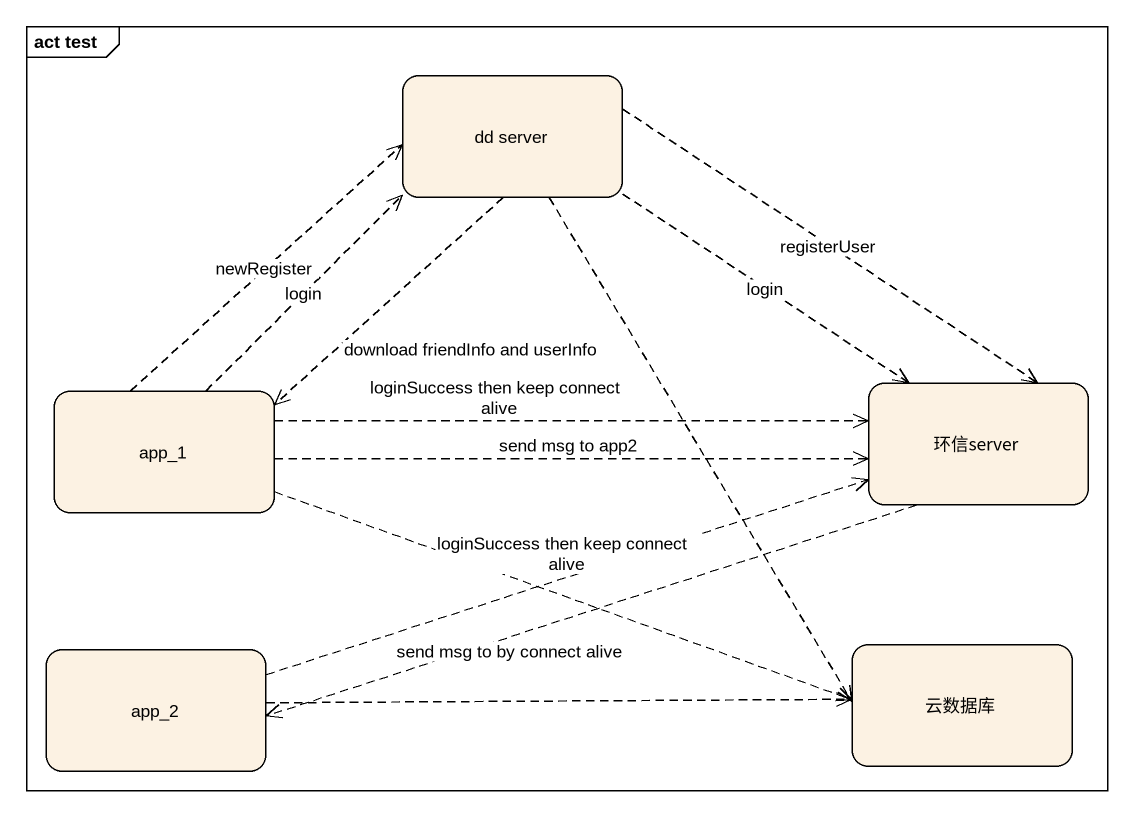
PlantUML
@startuml
mainframe act test
hide empty description
state "dd server" as dd_server
state app_1
state 环信server
state app_2
state 云数据库
dd_server -[dashed]-> app_1 : download friendInfo and userInfo
dd_server -[dashed]-> 环信server : registerUser
dd_server -[dashed]-> 环信server : login
dd_server -[dashed]-> 云数据库
app_1 -up[dashed]-> dd_server : newRegister
app_1 -up[dashed]-> dd_server : login
app_1 -right[dashed]-> 环信server : loginSuccess then keep connect alive
app_1 -right[dashed]-> 环信server : send msg to app2
app_1 -right[dashed]-> 云数据库
环信server -left[dashed]-> app_2 : send msg to by connect alive
app_2 -right[dashed]-> 环信server : loginSuccess then keep connect alive
app_2 -right[dashed]-> 云数据库
@enduml
